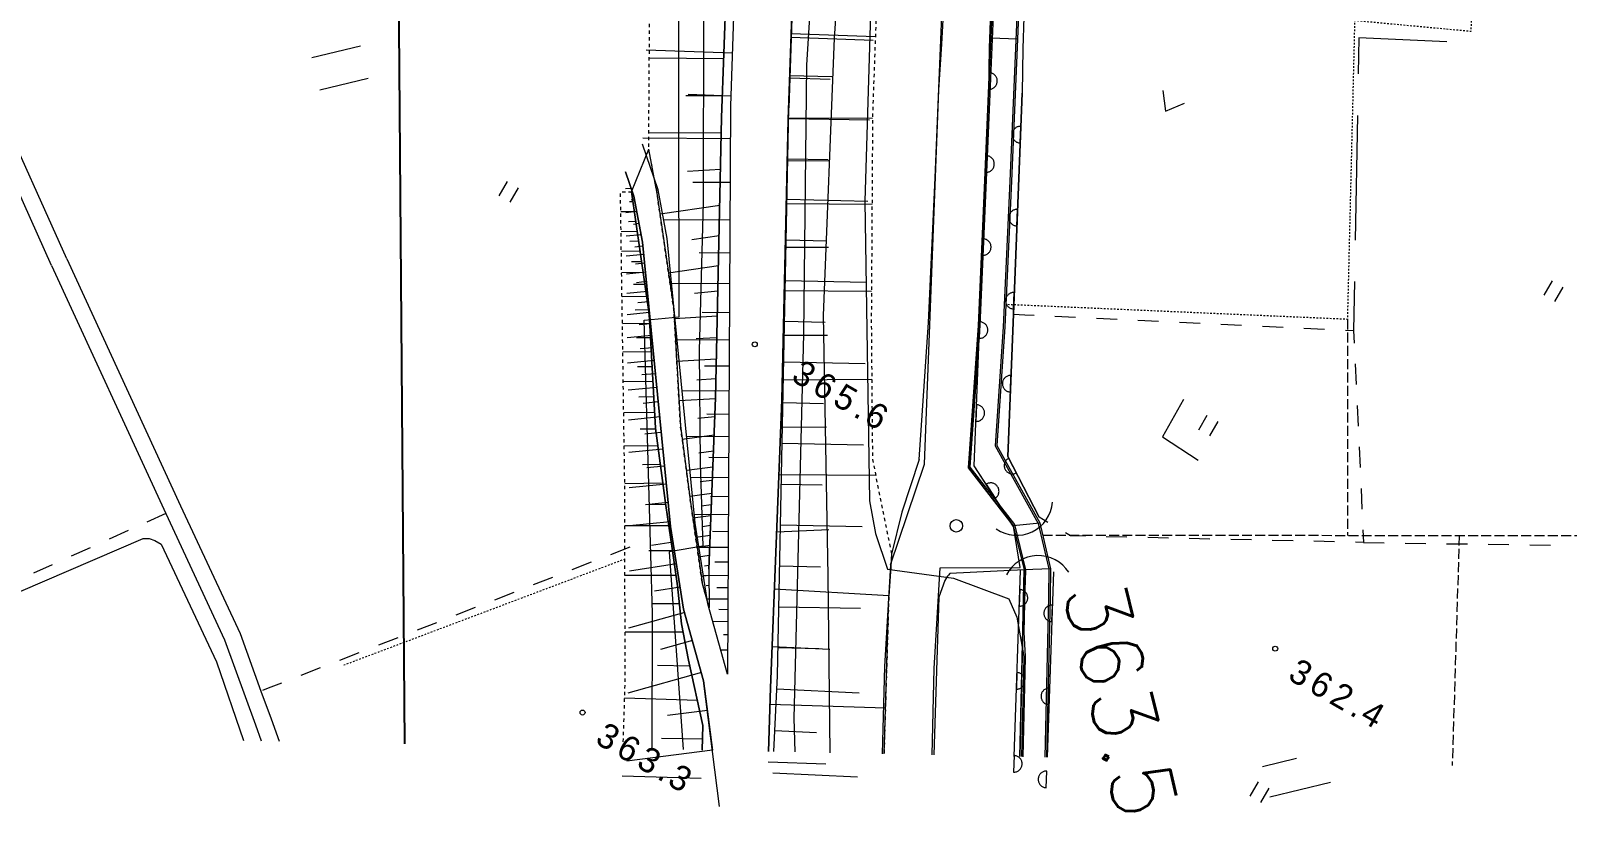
# Model space of a CAD drawing. Header units: millimetres. Extents: x -256476 to 341554, y -216330 to 457415.
# Drawn here: x -204858 to -112403, y -45357 to 1616 of the extents above; entities that cross this region are included whole.
import ezdxf

# ---------------------------------------------------------------- set-up
doc = ezdxf.new("R2010")
doc.units = ezdxf.units.MM
doc.header["$LTSCALE"] = 400
for name, pattern in [('561019', [1, 0.5, -0.5]), ('56301', [0.5, 0.25, -0.25]), ('56302', [2, 1.5, -0.5])]:
    doc.linetypes.add(name, pattern=pattern)
doc.layers.get('Defpoints').update_dxf_attribs({"color": 153})
doc.layers.add('D-BGD', color=7, linetype='Continuous', lineweight=13)
doc.layers.add('●予備設計_LP横断', color=7, linetype='Continuous', lineweight=13)
doc.styles.add('BIGFONT', font='txt', dxfattribs={"height": 0.2, "bigfont": 'BIGFONT'})
doc.styles.add('Style-WORKING', font='WORKING.shx')
doc.linetypes.add('56111', pattern='A,1.25,[30,dgnlstyle-dm500.shx,S=0.004,R=0,X=0,Y=0],1.25', length=2.5)

# ---------------------------------------------------------------- blocks, each defined once
blk = doc.blocks.new('M6311')
at = {"layer": '●予備設計_LP横断', "linetype": 'Continuous', "lineweight": 9}
for p, q in [((-0.75, -1), (-0.75, 0)), ((0, -1), (0, 0))]:
    blk.add_line(p, q, dxfattribs=at)
blk = doc.blocks.new('M7312')
at = {"layer": '●予備設計_LP横断', "linetype": 'Continuous', "lineweight": 20}
blk.add_circle((0, -0.001), 0.15, dxfattribs=at)
blk = doc.blocks.new('M6313')
at = {"layer": '●予備設計_LP横断', "linetype": 'Continuous', "lineweight": 9, "flags": 128}
blk.add_lwpolyline([(-0.75, 0), (0, -1), (0.75, 0)], dxfattribs=at)

msp = doc.modelspace()

# ---------------------------------------------------------------- linework, layer by layer
at = {"layer": 'D-BGD', "linetype": 'Continuous'}
for p, q in [((-146979.6, 3715.7), (-147085.7, 1173.3)), ((-159103.2, 1221.7), (-154172, 1051.6)), ((-159100.3, 1453.7), (-154035.6, 1268.5)), ((-145487.9, 1101.5), (-147085.7, 1173.3)), ((-187933.8, -1.3), (-185019.4, 706.5)), ((-162639.4, 267), (-167821.1, 442.6)), ((-163157.7, -73.2), (-167637.6, -44.8)), ((-187461.7, -1945.1), (-184547.3, -1237.3)), ((-159191.4, -1083.4), (-156655.9, -1137.7)), ((-159191.3, -1219.1), (-156745.5, -1298.5)), ((-163237.9, -2311.7), (-165441.6, -2297.9)), ((-162726.6, -2312.8), (-165297.6, -2230.5)), ((-159282.5, -3620.6), (-154205, -3652.6)), ((-159265.7, -3656.2), (-154392.6, -3746.8)), ((-125033.2, -3484.1, 363264), (-125164.3, -10982.1, 363302)), ((-163305.1, -4550.7), (-167666, -4523.1)), ((-168703.9, -8088.2), (-167672.2, -5512.8)), ((-162755.5, -4891.4), (-168030.6, -4858.1)), ((-167219.4, -7873.5), (-167672.2, -5512.8)), ((-159340.7, -6200), (-156780.6, -6216.1)), ((-159309.2, -6099.6), (-156874.4, -6138)), ((-163353.3, -6730.6), (-165341.4, -6854.1)), ((-168721.8, -7886.5), (-169067.9, -7906.7)), ((-162769.6, -7524.6), (-165022.1, -7510.2)), ((-168617.7, -8682), (-168823.7, -8685)), ((-168527.5, -8551.8), (-168731, -8584.8)), ((-163401.4, -8910.5), (-166993, -9432.3)), ((-159397.5, -8779.4), (-154237.5, -8811.9)), ((-159356.3, -8529.3), (-154479.5, -8633.5)), ((-168531.5, -9275.8), (-169355.6, -9287.9)), ((-168394.1, -9262.9), (-169048, -9336.9)), ((-168445.3, -9869.5), (-168896.1, -9876.2)), ((-168257, -9987.6), (-168592.1, -10048.8)), ((-162784.1, -9777), (-166774.2, -9755.7)), ((-168359.1, -10463.3), (-169338.1, -10477.7)), ((-168122.3, -10676.3), (-169031.7, -10753.4)), ((-168272.8, -11057.1), (-168801.1, -11064.8)), ((-163441.5, -10724.7), (-165088.6, -10964)), ((-159408.4, -10967.7), (-156961.3, -11024.8)), ((-168186.6, -11650.9), (-169320.7, -11667.5)), ((-167966.6, -11850.1), (-169021.2, -11959.1)), ((-168027.3, -11353.8), (-168518.6, -11405.9)), ((-162796.6, -11765.3), (-164637.2, -11756.9)), ((-159455.2, -11400), (-156854.6, -11416.4)), ((-168001.4, -12926.7), (-169301.9, -12945.8)), ((-167867.6, -12922), (-169002.8, -13030.8)), ((-168094, -12288.8), (-168702.6, -12297.7)), ((-167920.8, -12372.4), (-168461.7, -12430.6)), ((-163481.5, -12538.9), (-166478.4, -12974.2)), ((-167895.8, -13653.4), (-168593.5, -13663.7)), ((-167810.7, -13485.3), (-168401.3, -13549.5)), ((-162805, -13606), (-166294.1, -13595.8)), ((-159456.8, -13419.8), (-154566.4, -13520.3)), ((-125207.9, -13482, 363315), (-125259.3, -16432.9, 363330)), ((-167790.3, -14380.2), (-169280.6, -14402)), ((-167751.5, -14084.5), (-168985.9, -14205.4)), ((-167693.5, -14706.1), (-168337.4, -14762.8)), ((-163515, -14052.6), (-164909.5, -14198.3)), ((-159512.9, -14020.6), (-154270.5, -14053.6)), ((-167623.2, -15346.3), (-168970.6, -15483)), ((-167672.9, -15188.8), (-168486.1, -15203.3)), ((-163548.4, -15566.4), (-166129.5, -15713.7)), ((-162808.2, -15357.3), (-164465.3, -15350.6)), ((-143236.4, -15571.4, 363530), (-141986.9, -15631, 363516)), ((-140738.7, -15691, 363502), (-139490.6, -15751, 363488)), ((-167616.7, -16003.5), (-169256.8, -16027.6)), ((-167559.2, -16017.5), (-168257.7, -16088.9)), ((-159500.2, -15863.1), (-157061.8, -15915.2)), ((-138242, -15810.1, 363474), (-136993, -15870.6, 363460)), ((-135744.8, -15930.6, 363447), (-134496.7, -15990.6, 363433)), ((-133248.1, -16049.7, 363419), (-131999.9, -16109.7, 363405)), ((-130750.9, -16170.2, 363391), (-129502.3, -16229.3, 363377)), ((-128254.1, -16289.3, 363363), (-127006, -16349.3, 363349)), ((-167492.8, -16724.7), (-168961.7, -16872.2)), ((-167567.9, -16857.1), (-168406.1, -16869.4)), ((-167419, -17459.1), (-168189.4, -17535.3)), ((-162823.6, -17009.4), (-165962.9, -16992.8)), ((-163576.9, -16858.8), (-164816.5, -16929.5)), ((-159572.1, -16709.8), (-156916.6, -16706.8)), ((-167519, -17710.7), (-169231.7, -17735.8)), ((-167337.8, -18220.9), (-168942, -18383)), ((-163605.5, -18151.1), (-165982.7, -18286.8)), ((-159548.7, -18315.2), (-154653.2, -18407)), ((-125165.4, -18432.7, 363308), (-125106.7, -19681, 363294)), ((-167468, -18602.1), (-168343.3, -18614.9)), ((-167267.9, -19022.4), (-168096.7, -19099.6)), ((-163631.7, -19341.4), (-164773.6, -19406.5)), ((-162825.1, -18577.2), (-164320.9, -18570.9)), ((-159631.3, -19399.1), (-154251.8, -19353.9)), ((-167417, -19493.4), (-169205.6, -19519.6)), ((-167182, -19856.1), (-168916.4, -20024.1)), ((-162840.1, -20068.1), (-165656.9, -20052.2)), ((-167363.8, -20424.3), (-168277.9, -20437.7)), ((-167102.3, -20720.8), (-168008, -20811.5)), ((-163658.9, -20531.6), (-165847.5, -20656.5)), ((-159605.7, -20762.3), (-157153.7, -20810.7)), ((-125048, -20929.3, 363281), (-124989.3, -22177.6, 363267)), ((-167310.5, -21355.1), (-169178.3, -21382.5)), ((-167011.6, -21626.5), (-168894.9, -21812.7)), ((-163701.7, -21626.9), (-164726.2, -21721.5)), ((-162841.2, -21474.7), (-164175.8, -21468.8)), ((-167249, -22360.9), (-168188.5, -22371.8)), ((-166918.5, -22568.2), (-167901.1, -22672.3)), ((-163744.5, -22722.1), (-165653.8, -22975.8)), ((-162852, -22817.9), (-165391, -22800.3)), ((-159722.1, -22244.8), (-156979.6, -22224.1)), ((-167116.3, -23359.9), (-169148.9, -23389.7)), ((-166819.3, -23559.5), (-168873.9, -23762.6)), ((-163782.1, -23684.4), (-164655.4, -23800.5)), ((-159654.2, -23214.3), (-154750.1, -23311.1)), ((-124930.6, -23425.9, 363253), (-124872.4, -24675.1, 363239)), ((-166966.7, -24485.5), (-168049.5, -24501.3)), ((-166717.7, -24586.7), (-167794.6, -24694.4)), ((-163819.7, -24646.7), (-165403.8, -24857.2)), ((-162854, -24085.6), (-164058.4, -24073.8)), ((-153131.2, -30527.9, 363500), (-151085.3, -24460.4, 363560)), ((-145740.6, -28153.1), (-148431, -24682.7)), ((-166817.2, -25611.1), (-169115.8, -25644.8)), ((-166610.1, -25663.6), (-168849.5, -25887.4)), ((-162860.8, -25281.2), (-165140.5, -25274.2)), ((-163850.9, -25445.1), (-164575.5, -25541.4)), ((-159833.3, -25090), (-154019.4, -25139.9)), ((-159693.9, -25671.3), (-157241.9, -25719.8)), ((-166505, -26785.2), (-167667.6, -26901.3)), ((-163882.1, -26243.5), (-165196.4, -26418.2)), ((-162873.6, -26427.3), (-163952.7, -26418.3)), ((-124813.6, -25923.4, 363226), (-124754.9, -27171.8, 363212)), ((-196722.9, -27443.7, 363910), (-197861.9, -27956.3, 363939)), ((-166646, -26899.4), (-167874.7, -26907.5)), ((-163933.8, -27568.4), (-165012.6, -27723.2)), ((-162873.9, -27511.4), (-164929.1, -27495)), ((-163908, -26906), (-164506.2, -26988.3)), ((-143658.9, -27969, 363441), (-144171, -27662, 363520)), ((-199002.2, -28469.3, 363968), (-200141.2, -28981.8, 363997)), ((-166462, -28186), (-169103.8, -28188.2)), ((-166388.9, -27947.7), (-168821.9, -28187.1)), ((-163957.3, -28167.9), (-164443, -28237.6)), ((-162883.9, -28532.1), (-163837.8, -28526)), ((-159968, -28533.3), (-156842.4, -28406.7)), ((-159742.3, -28123.4), (-154829.6, -28225.2)), ((-145740.6, -28153.1), (-144148.1, -27999.3)), ((-145740.6, -28153.1), (-145090.5, -30834.8)), ((-201281.5, -29494.8, 364026), (-202420.4, -30007.4, 364055)), ((-168806.5, -29464.7, 363820), (-169970.8, -29918.9, 363847)), ((-166208.4, -29158.7), (-167515.1, -29365)), ((-163980.7, -28767.5), (-164845, -28891.5)), ((-162881.4, -29490.9), (-164641.5, -29482.7)), ((-164004.1, -29367), (-164382.7, -29421.3)), ((-138900.1, -28862.4, 363222), (-140149.7, -28835, 363225)), ((-136400.1, -28917.7, 363217), (-137650.5, -28889.8, 363219)), ((-133901.4, -28973.3, 363211), (-135151, -28945.9, 363214)), ((-131402.2, -29028, 363205), (-132651.8, -29000.6, 363208)), ((-128902.2, -29083.2, 363200), (-130152.7, -29055.4, 363202)), ((-126403, -29138, 363194), (-127652.6, -29110.6, 363197)), ((-124660.4, -29176.5, 363190), (-123410.8, -29195.8, 363187)), ((-122160.7, -29214.3, 363185), (-120911.1, -29233.6, 363182)), ((-119661.5, -29252.9, 363179), (-118410.6, -29271.8, 363177)), ((-117161, -29291.2, 363174), (-115911.3, -29310.5, 363171)), ((-114661.2, -29328.9, 363169), (-113411.6, -29348.2, 363166)), ((-171135, -30373.1, 363875), (-172299.2, -30827.4, 363902)), ((-166010.8, -30460.4), (-168827.6, -30905.9)), ((-166248, -29678), (-167675.3, -29679.3)), ((-164027.5, -29966.6), (-164677.6, -30059.6)), ((-162887.4, -30364.1), (-163693.6, -30362.1)), ((-203560.8, -30520.3, 364084), (-204699.7, -31032.9, 364113)), ((-173463.5, -31281.6, 363929), (-174627.7, -31735.8, 363956)), ((-166034.2, -31170.1), (-169101.3, -31172.7)), ((-164055.7, -31165.9), (-164509.9, -31230.9)), ((-162894.4, -31179), (-164376.6, -31169)), ((-164051, -30566.1), (-164317.7, -30605.8)), ((-159795.7, -30584.1), (-157335, -30637.5)), ((-143492.5, -30763.7), (-145090.5, -30834.8)), ((-175791.9, -32190, 363984), (-176956.2, -32644.3, 364011)), ((-165783.7, -31871.2), (-167321.1, -32117.9)), ((-164049.8, -31765.9), (-164208.8, -31794.9)), ((-162892.6, -31918.3), (-163582.2, -31914)), ((-160102.7, -31976.6), (-153222.5, -32376.3)), ((-178120.4, -33098.5, 364038), (-179284.6, -33552.7, 364065)), ((-165828.4, -32871), (-167459.4, -32870.7)), ((-162900.5, -32594.3), (-164154.5, -32588.6)), ((-162905.8, -33225.6), (-163456.5, -33220.5)), ((-159849.1, -33044.8), (-154922.7, -33143)), ((-180448.9, -34006.9, 364093), (-181613.1, -34461.2, 364120)), ((-165509.8, -33401.3), (-168879.7, -34347.8)), ((-163810.6, -33916.6), (-162902.7, -33942.5)), ((-182777.3, -34915.4, 364147), (-183941.6, -35369.6, 364175)), ((-165603.8, -34568.6), (-169098.5, -34571.5)), ((-165047.7, -35085.6), (-166974.1, -35627.7)), ((-162908.4, -34735.1), (-163164, -34738.1)), ((-185105.8, -35823.9, 364202), (-186270, -36278.1, 364229)), ((-162913.3, -35666.6), (-163325.1, -35660.6)), ((-160238.4, -35444.7), (-156780.8, -35598.1)), ((-159888.9, -35501.9), (-157428.2, -35555.3)), ((-187434.3, -36732.3, 364256), (-188598.5, -37186.5, 364284)), ((-165197.6, -36630.9), (-167142.3, -36593.8)), ((-164505.6, -37012), (-168931.9, -38251)), ((-163406.1, -45072.1, 366390), (-164372.9, -37503.5, 366390)), ((-164745.6, -38683.8), (-169121.3, -38551.1)), ((-159965.9, -37983.6), (-155016.3, -38222)), ((-164140.5, -39286.5), (-166550.1, -39585.5)), ((-160368.2, -38913.1), (-153429.9, -39126.3)), ((-160085.2, -40498.7), (-157570.1, -40618)), ((-164439.9, -41021.3), (-166912.4, -40969.8)), ((-163836.6, -41687.4), (-168990.7, -42346.5)), ((-160483.8, -42390.6), (-157010.3, -42497.4)), ((-130740.5, -42663.6), (-128700.4, -42168.5)), ((-164518.9, -43394.1), (-169263.8, -43250.1)), ((-160210.8, -43044.9), (-155104.9, -43292.3)), ((-130298.5, -44485.2), (-126654.3, -43599.5))]:
    msp.add_line(p, q, dxfattribs=at)
at = {"layer": 'D-BGD', "linetype": '56302'}
for p, q in [((-125635.1, -15754.3), (-125620.9, -28752.5)), ((-118902.7, -28759.4), (-119327.3, -42610.4))]:
    msp.add_line(p, q, dxfattribs=at)
at = {"layer": 'D-BGD', "linetype": '56111'}
for p, q in [((-146734.7, -23337), (-144148.1, -27999.3)), ((-143492.5, -30763.7), (-143526.5, -32474.3))]:
    msp.add_line(p, q, dxfattribs=at)
at = {"layer": 'D-BGD', "linetype": '56301'}
msp.add_line((-169101.8, -30183.1), (-186025.1, -36572.3), dxfattribs=at)
at = {"layer": 'D-BGD', "linetype": '561019', "flags": 128}
for points in [[(-137021.9, 205327.4), (-137242.7, 204309), (-137721.4, 202107.7), (-139596.4, 192043.3), (-142828.7, 180023.1), (-144571.9, 172943.1), (-146612.6, 159279.5), (-148078.5, 141091.6), (-148702.8, 132476.7), (-149289.5, 116645.1), (-150036.7, 100241.4), (-150201.1, 76245.2), (-150203.9, 53077.8), (-151423.1, 37315.7), (-152099.3, 28578.4), (-153649.7, 11820.9), (-154202.8, -3302.2), (-154281.6, -15804), (-154211.2, -24183.7), (-153320, -28627), (-153067.2, -29888.8), (-153114.4, -30647.2), (-153222.5, -32376.3), (-153515.1, -41898.5)], [(-164036.7, -33090), (-164459.4, -31584), (-164762.7, -29464.9), (-165152.4, -26749.6), (-165761.3, -22166.4), (-166136.4, -15593.1), (-166162.2, -15150.3), (-167219.4, -7873.5), (-167672.2, -5512.8), (-167473.9, 25812.4), (-167662.1, 42693.8), (-167436.4, 47410.8), (-166556.9, 65744.3), (-165937.8, 89518.3), (-164780.5, 111646), (-164407.1, 127028.2), (-164365.5, 136694.2), (-164569.4, 140631.6), (-164921.7, 143520.4), (-165336.6, 145236.5), (-165920.8, 146507.8), (-167260, 149048.1), (-166946.2, 149399.4), (-166597.9, 149788.6)], [(-169212.9, -41571.6), (-169095.8, -37711.5), (-169105.3, -26358.6), (-169373.4, -8069), (-169261.2, -8072.4), (-168703.9, -8088.2)]]:
    msp.add_lwpolyline(points, dxfattribs=at)
at = {"layer": 'D-BGD', "linetype": 'Continuous', "flags": 128}
for points, elevation in [([(-142341.1, 202597), (-143248.5, 197181.9), (-141542.5, 196606.1), (-143433, 183590.9), (-146296.9, 168451.2), (-147357.4, 163136.7), (-147928.8, 159309.4), (-148313, 150779.1), (-149072.7, 136271.9), (-150016.1, 124146), (-150320.6, 113310.3), (-150496.2, 105486), (-150920.8, 86121.7), (-151329.1, 69197.9), (-151529.1, 51934.1), (-152566.5, 32286.5), (-154116.2, 9951.7), (-154666.6, -8645.9), (-154392.1, -26679.6), (-154030, -28642.1), (-153308.2, -30783.7), (-149337.6, -31326.7), (-146010.5, -32573.7)], 363000), ([(-158868.8, -41787), (-158931.3, -39759.5), (-158344.6, -16635.8), (-158164, -447.4), (-157035.9, 17648.6), (-156501.7, 34171.3), (-155721.4, 50813.2), (-155606.1, 70428)], 365000), ([(-167462.6, -41608), (-167454.1, -33464.8), (-167949.2, -15807.1), (-165832.9, -15596.8), (-165887.4, 8225.3), (-165524.7, 23101.4), (-165221, 42873.1), (-164345.3, 60526)], 364000), ([(-162653.2, 57706.7), (-163132.9, 45466.5), (-163673.1, 29964.6), (-164146.1, 17138.1), (-164374.6, 2668.1), (-164390, -8712.1), (-164631.6, -17626.5), (-164581, -24403.2), (-164420, -29402.4), (-166439.4, -29741.1), (-165593.6, -41646.9)], 365000), ([(-145005.1, -31514.9), (-144990, -30824.5), (-145648.4, -28109.2), (-148328.8, -24651.5), (-147738.6, -16121.9), (-147343.8, -7376.4), (-146830.3, 4890.5), (-146240.4, 25702), (-145998.5, 28392.3), (-143661.3, 38586.6), (-142623.2, 44632.6), (-142333.2, 48419.9), (-141975.1, 53479.4)], 362000), ([(-140579.1, 53381.7), (-140936.6, 48317.2), (-141232.4, 44459.5), (-142186.8, 38906.4), (-143101, 34767.4), (-144613.2, 28171.6), (-144844, 25619), (-145431, 4840.6), (-145945.2, -7437.5), (-146340.7, -16202.3), (-146836.4, -23359.3), (-144242.1, -28036.4), (-143593, -30774), (-143626.7, -32472.1), (-143836.5, -42100)], 362000), ([(-154304.6, 51219.2), (-154287.9, 36475.6), (-155322.9, 18503.7), (-156508.9, 1169.9), (-157169.1, -15526), (-156887.5, -31185.4), (-156784.9, -41830.4)], 364000), ([(-145136.5, -42072.9), (-145025.2, -37025.9), (-145004.2, -36048.3), (-145072.8, -34576.4), (-145015.1, -31965.8), (-145005.1, -31514.9)], 362000), ([(-146010.5, -32573.7), (-145527.2, -33685.4), (-145104.4, -36046.1), (-145125.4, -37023.7), (-145236.4, -42070.9)], 363000)]:
    msp.add_lwpolyline(points, dxfattribs=dict(at, elevation=elevation))
for points in [[(-151404, -24186.1), (-150833.7, -15946.1), (-150441.2, -7240.7), (-149927.5, 4998.4), (-149336.5, 25884.1), (-149067.9, 28879.8), (-146702, 39196.1), (-145702.7, 45014), (-145424.8, 48647.9), (-145067.5, 53694.1), (-144609.5, 60434.5), (-144438.9, 64156.6), (-144791.9, 69313.5), (-146034.4, 78714.2), (-146662.4, 84735.1), (-146732.5, 92170.1), (-146563.2, 111479.3), (-146883.9, 125056.1), (-146892.7, 130755.7), (-145990.9, 143206.5), (-144613.1, 158644.5), (-143079.6, 170855.7), (-140266.8, 188447), (-137721.4, 202107.7)], [(-166597.9, 149788.6), (-165456.7, 148459), (-164219.6, 146752.5), (-163344.3, 144585), (-162416.8, 140981.4), (-162080.4, 138289.7), (-161694.8, 135198.3), (-160622.9, 126562.3), (-159932.8, 123775.7), (-159213.6, 120425.7), (-158784.9, 117928.9), (-158661.2, 116133.4), (-158646, 114050.8), (-159581.5, 101089.9), (-160164.3, 88849), (-160710.2, 76325.1), (-161149.3, 62795.1), (-161762.5, 44712.2), (-162304.7, 28520.6), (-162731.2, 11829.9), (-163284.3, -3608.1), (-163656.9, -20479.8), (-164059.5, -30783.9), (-164036.7, -33090)], [(-164059.5, -30783.9), (-163656.9, -20479.8), (-163284.3, -3608.1), (-162731.2, 11829.9), (-162304.7, 28520.6), (-161762.5, 44712.2), (-161149.3, 62795.1), (-160710.2, 76325.1), (-160164.3, 88849), (-159581.5, 101089.9), (-158646, 114050.8)], [(-154657, 113762.6), (-155588.3, 100851.2), (-156168.2, 88667.4), (-156713.3, 76173), (-157151.2, 62663.1), (-157765, 44577.1), (-158305.9, 28402), (-158732.2, 11707.7), (-159286.2, -3724), (-159657.8, -20602), (-160335.7, -37932.6), (-160462.6, -41753.8)], [(-160462.6, -41753.8), (-160335.7, -37932.6), (-159657.8, -20602), (-159286.2, -3724), (-158732.2, 11707.7), (-158305.9, 28402), (-157765, 44577.1), (-157151.2, 62663.1)], [(-146979.6, 3715.7), (-147085.7, 1173.3)], [(-145382, 3617.4), (-145487.9, 1101.5)], [(-147085.7, 1173.3), (-147443.8, -7371.9), (-147838.2, -16116.6), (-148431, -24682.7)], [(-147085.8, 1173.3), (-147443.8, -7371.9), (-147838.2, -16116.6), (-148431, -24682.7), (-145740.6, -28153.1)], [(-145487.6, 1101.5), (-145845.1, -7442), (-146241.1, -16207.6), (-146734.7, -23337), (-144148.1, -27999.3)], [(-165944.3, -31797.4), (-166248.3, -29675.6), (-166638.6, -26955.3), (-167256, -22308.5), (-167631.6, -15744.1), (-167656.5, -15301.8), (-168703.9, -8088.2)], [(-168703.9, -8088.2), (-167656.5, -15301.8), (-167631.6, -15744.1), (-167256, -22308.5), (-166638.6, -26955.3), (-166248.3, -29675.6), (-165944.3, -31797.4), (-165698.5, -34074.8), (-165279.4, -36259.3), (-164412.5, -40197.1), (-164461.5, -41670.5)], [(-167219.4, -7873.5), (-166162.2, -15150.3), (-166136.4, -15593.1), (-165761.3, -22166.4), (-165152.4, -26749.6), (-164762.7, -29464.9), (-164459.4, -31584)], [(-151404, -24186.1), (-152449.1, -27362.8), (-153067.2, -29888.8), (-153114.4, -30647.2), (-153222.5, -32376.3)], [(-145740.6, -28153.1), (-145090.5, -30834.8)], [(-144148.1, -27999.3), (-143492.5, -30763.7)], [(-164059.5, -30783.9), (-164036.7, -33090), (-164459.4, -31584)], [(-145090.5, -30834.8), (-149547.5, -31053.8), (-149642.9, -31153.5), (-149695.4, -31208.7), (-149853.4, -31475.5), (-150224.7, -32468.5)], [(-145090.5, -30834.8), (-145336.3, -42068.8)], [(-143492.5, -30763.7), (-143526.5, -32474.3), (-143736.7, -42102.1)], [(-164412.5, -40197.1), (-165279.4, -36259.3), (-165698.5, -34074.8), (-165944.3, -31797.4)], [(-153515.1, -41898.5), (-153222.5, -32376.3)], [(-150224.7, -32468.5), (-150516.3, -41960.9)], [(-164461.5, -41670.5), (-164412.5, -40197.1)]]:
    msp.add_lwpolyline(points, dxfattribs=at)
at = {"layer": 'D-BGD', "linetype": 'Continuous', "elevation": 364000}
msp.add_lwpolyline([(-240265.3, 64138.2), (-248639.4, 46921.1), (-248684.8, 46601.2), (-248652.7, 46536.6), (-248477.2, 46320.4), (-245728, 45063.1), (-245345.3, 44866.1), (-245016.2, 44515.5), (-244795.1, 44157.7), (-233672.2, 14245.6), (-223548.9, -12208.3), (-214223.4, -34893.3), (-213815.9, -35127.5), (-213450.5, -35314.5), (-212976.7, -35333.1), (-198091.1, -28941.1), (-197724, -28944.5), (-197399.3, -29061.9), (-197017.8, -29281.2), (-193679.5, -36356), (-192058.3, -41095.8)], dxfattribs=at)
at = {"layer": 'D-BGD', "linetype": '56301', "flags": 128}
msp.add_lwpolyline([(-74447.6, 11287.6), (-117566.1, 16379), (-118207.7, 1569.7), (-125198.5, 2220.1), (-125635.1, -15754.3), (-146179.9, -14861)], dxfattribs=at)
at = {"layer": 'D-BGD', "linetype": '56111'}
for points in [[(-145740.6, -28153.1), (-148431, -24682.7), (-147838.2, -16116.6), (-147443.8, -7371.9), (-147085.8, 1173.3)], [(-145487.9, 1101.5), (-145845.1, -7442), (-146241.1, -16207.6), (-146734.7, -23337)], [(-145336.2, -42068.8), (-145225.6, -37021.4), (-145090.5, -30834.8)], [(-143526.5, -32474.3), (-143736.7, -42102.1)]]:
    msp.add_lwpolyline(points, dxfattribs=at)
at = {"layer": 'D-BGD', "linetype": 'Continuous', "extrusion": (0.040881, 0.004319, 0.999155), "elevation": 357829.9}
msp.add_lwpolyline([(13510.7, 133707.1), (14319.5, 138961.4), (12152.2, 139229)], dxfattribs=at)
at = {"layer": 'D-BGD', "linetype": 'Continuous'}
for points, elevation in [([(-147192, -909.8), (-147206.2, -1909.7), (-147161.8, -1908.7), (-147118.5, -1903.6), (-147076.3, -1894.4), (-147034.3, -1881.7), (-146994, -1865.6), (-146955.2, -1846.4), (-146918.1, -1823.9), (-146883.4, -1797.7), (-146849.5, -1768.8), (-146820.2, -1736), (-146792.7, -1702.2), (-146769.6, -1665.9), (-146748.5, -1627.2), (-146731.4, -1587.5), (-146717.8, -1545.7), (-146707.8, -1504.2), (-146701.2, -1460.7), (-146699.1, -1416.9), (-146700.1, -1372.5), (-146705.7, -1330), (-146713.5, -1287.5), (-146726.3, -1245.5), (-146742.3, -1205.2), (-146762.5, -1165.9), (-146784.9, -1128.8), (-146811.1, -1094.1), (-146839.2, -1060.7), (-146872, -1031.4), (-146905.8, -1003.9), (-146943, -980.3), (-146980.7, -959.7), (-147021.4, -942.1), (-147063.1, -928.5), (-147105.2, -919.3), (-147147.3, -912.4), (-147192, -909.8)], 363490), ([(-145327.7, -5137.2), (-145288.4, -4137.8), (-145332.3, -4138), (-145375.1, -4142.2), (-145417.7, -4150), (-145460.9, -4161), (-145500.8, -4176.1), (-145540.4, -4194.9), (-145579.2, -4216.4), (-145613.4, -4241.7), (-145647.7, -4269.3), (-145677.8, -4301.6), (-145706.2, -4334.9), (-145731.1, -4370.1), (-145752.1, -4408.8), (-145771, -4447.6), (-145785.5, -4488.8), (-145796, -4531.2), (-145804.3, -4573.7), (-145807.8, -4617.9), (-145807.6, -4661.8), (-145803.4, -4704.6), (-145795.6, -4747.2), (-145784.1, -4789.5), (-145769.5, -4830.2), (-145750.7, -4869.8), (-145728.7, -4907.8), (-145703, -4943.4), (-145675, -4976.8), (-145644, -5007.3), (-145610.7, -5035.7), (-145574.9, -5059.7), (-145536.8, -5081.6), (-145497.5, -5099.6), (-145455.4, -5114.6), (-145414.4, -5125.5), (-145371.3, -5132.9), (-145327.7, -5137.2)], 363489), ([(-147358.2, -5906.6), (-147397.5, -6906), (-147353.6, -6905.9), (-147310.8, -6901.6), (-147268.2, -6893.8), (-147225.9, -6882.4), (-147185.2, -6867.7), (-147145.6, -6849), (-147107.6, -6827), (-147072, -6801.3), (-147037.7, -6773.7), (-147008.1, -6742.3), (-146979.8, -6709), (-146955.7, -6673.2), (-146933.8, -6635.1), (-146915.8, -6595.8), (-146900.8, -6553.7), (-146889.9, -6512.6), (-146882.5, -6469.6), (-146878.2, -6426), (-146879.2, -6381.6), (-146883.4, -6338.7), (-146890.4, -6296.7), (-146901.8, -6254.4), (-146917.3, -6213.1), (-146936.1, -6173.5), (-146957.2, -6136), (-146982.9, -6100.5), (-147010.5, -6066.2), (-147042.8, -6036.1), (-147075.2, -6008.2), (-147111.9, -5983.7), (-147150, -5961.7), (-147188.8, -5942.9), (-147230.1, -5928.4), (-147271.6, -5918.4), (-147314.6, -5911), (-147358.2, -5906.6)], 363495), ([(-145523.5, -10133.2), (-145484.2, -9133.8), (-145528.1, -9134), (-145571.8, -9137.7), (-145614.4, -9145.5), (-145656.7, -9157), (-145697.1, -9173), (-145737, -9190.4), (-145775.1, -9212.4), (-145809.7, -9238.6), (-145844, -9266.1), (-145874.5, -9297.1), (-145902.9, -9330.4), (-145926.9, -9366.2), (-145948.8, -9404.3), (-145966.8, -9443.6), (-145981.8, -9485.7), (-145992.7, -9526.7), (-146000.1, -9569.8), (-146003.6, -9613.9), (-146003.4, -9657.8), (-145999.2, -9700.6), (-145991.4, -9743.2), (-145979.9, -9785.5), (-145965.3, -9826.2), (-145946.5, -9865.8), (-145924.5, -9903.9), (-145899.7, -9938.9), (-145872.1, -9973.2), (-145839.8, -10003.3), (-145806.5, -10031.7), (-145770.8, -10055.7), (-145732.6, -10077.6), (-145693.8, -10096.4), (-145652.6, -10110.9), (-145610.2, -10121.5), (-145567.1, -10128.9), (-145523.5, -10133.2)], 363508), ([(-147554.1, -10902.6), (-147593.3, -11902), (-147549.4, -11901.9), (-147506.6, -11897.7), (-147464, -11889.8), (-147421.7, -11878.4), (-147381, -11863.7), (-147341.4, -11845), (-147303.4, -11823), (-147268.3, -11798.2), (-147234, -11770.6), (-147203.9, -11738.3), (-147175.6, -11705), (-147151.5, -11669.2), (-147129.6, -11631.1), (-147111.6, -11591.8), (-147096.6, -11549.7), (-147085.8, -11508.6), (-147078.3, -11465.6), (-147074, -11422), (-147075, -11377.6), (-147079.2, -11334.8), (-147086.2, -11292.7), (-147097.6, -11250.4), (-147113.1, -11209.1), (-147131.9, -11169.5), (-147153, -11132), (-147178.7, -11096.5), (-147206.3, -11062.2), (-147238.6, -11032.1), (-147271, -11004.2), (-147307.7, -10979.7), (-147345.8, -10957.8), (-147385.1, -10939.8), (-147426.4, -10925.3), (-147467.4, -10914.4), (-147510.4, -10907), (-147554.1, -10902.6)], 363513), ([(-145720.2, -15128.7), (-145680.9, -14129.4), (-145724.8, -14129.5), (-145768.1, -14134.6), (-145810.2, -14141.6), (-145852.5, -14153), (-145893.7, -14168.5), (-145933.3, -14187.3), (-145970.9, -14208.4), (-146006.4, -14234.1), (-146039.8, -14262.2), (-146070.8, -14294), (-146098.7, -14326.4), (-146123.2, -14363), (-146144.6, -14400.3), (-146163.1, -14440.4), (-146177.6, -14481.7), (-146188.5, -14522.7), (-146195.9, -14565.8), (-146200.2, -14609.4), (-146199.2, -14653.8), (-146195.5, -14697.5), (-146188.5, -14739.6), (-146177.1, -14781.9), (-146161.1, -14822.2), (-146142.8, -14862.7), (-146121.7, -14900.2), (-146095.5, -14934.9), (-146067.9, -14969.2), (-146035.6, -14999.3), (-146003.7, -15028), (-145967.1, -15052.6), (-145928.4, -15073.6), (-145889.6, -15092.5), (-145848.4, -15106.9), (-145806, -15117.5), (-145764.3, -15125.3), (-145720.2, -15128.7)], 363527), ([(-147749.9, -15898.7), (-147789.1, -16898), (-147745.2, -16897.9), (-147702.4, -16893.7), (-147659.8, -16885.8), (-147617.5, -16874.4), (-147576.8, -16859.7), (-147537.2, -16841), (-147499.2, -16819), (-147464.1, -16794.2), (-147429.8, -16766.6), (-147399.7, -16734.3), (-147371.4, -16701), (-147347.3, -16665.2), (-147325.4, -16627.1), (-147307.4, -16587.8), (-147293, -16546.5), (-147281.6, -16504.6), (-147274.1, -16461.6), (-147269.8, -16418), (-147269.9, -16374.1), (-147275, -16330.8), (-147282, -16288.7), (-147293.4, -16246.4), (-147309, -16205.2), (-147327.7, -16165.5), (-147348.8, -16128), (-147374.5, -16092.5), (-147402.6, -16059.1), (-147434.4, -16028.1), (-147466.8, -16000.2), (-147503.5, -15975.7), (-147541.6, -15953.8), (-147580.9, -15935.8), (-147622.2, -15921.3), (-147663.2, -15910.4), (-147706.2, -15903), (-147749.9, -15898.7)], 363531), ([(-145913.7, -20124.9), (-145875, -19126.4), (-145918.9, -19126.5), (-145962.6, -19130.2), (-146005.1, -19138.1), (-146047.5, -19149.5), (-146087.3, -19164.6), (-146127.8, -19182.9), (-146165.8, -19204.9), (-146200, -19230.2), (-146234.3, -19257.8), (-146264.4, -19290.1), (-146292.7, -19323.4), (-146317.6, -19358.7), (-146338.7, -19397.3), (-146357.5, -19436.1), (-146372.5, -19478.2), (-146382.5, -19519.7), (-146390.8, -19562.3), (-146394.3, -19606.4), (-146394.2, -19650.3), (-146389.1, -19693.6), (-146382.1, -19735.7), (-146370.7, -19778), (-146355.2, -19819.2), (-146336.4, -19858.9), (-146315.3, -19896.4), (-146289.6, -19931.9), (-146261.5, -19965.3), (-146229.7, -19996.3), (-146197.3, -20024.2), (-146160.6, -20048.7), (-146123.4, -20070.1), (-146083.2, -20088.6), (-146041.9, -20103.1), (-146000.9, -20114), (-145957.9, -20121.4), (-145913.7, -20124.9)], 363545), ([(-147946.2, -20895.5), (-147984.9, -21894), (-147941, -21893.9), (-147898.2, -21889.7), (-147856.2, -21882.7), (-147813.8, -21871.3), (-147772.6, -21855.8), (-147733, -21837), (-147695.5, -21815.9), (-147659.9, -21790.2), (-147625.6, -21762.6), (-147595.5, -21730.3), (-147567.7, -21697.9), (-147543.1, -21661.2), (-147521.2, -21623.1), (-147503.3, -21583.8), (-147487.9, -21543), (-147477.4, -21500.7), (-147469.9, -21457.6), (-147466.1, -21414.8), (-147465.7, -21370.1), (-147470.8, -21326.8), (-147477.8, -21284.7), (-147489.2, -21242.4), (-147504.8, -21201.2), (-147523.5, -21161.5), (-147544.6, -21124), (-147570.3, -21088.5), (-147598.4, -21055.1), (-147630.2, -21024.1), (-147662.6, -20996.2), (-147699.3, -20971.7), (-147736.6, -20950.3), (-147776.7, -20931.8), (-147818, -20917.3), (-147859, -20906.4), (-147902, -20899), (-147946.2, -20895.5)], 363549), ([(-145553.2, -24997.8), (-146014.1, -24110), (-146052.1, -24132), (-146087.6, -24157.7), (-146120.6, -24184.9), (-146151.9, -24215.3), (-146179.4, -24249.1), (-146205.7, -24284.8), (-146227.1, -24322), (-146245, -24361.3), (-146260.9, -24403), (-146271.4, -24445.3), (-146279.7, -24487.9), (-146282.7, -24531.1), (-146282.6, -24575.1), (-146279.7, -24618.2), (-146272.4, -24661.7), (-146260.4, -24703.1), (-146245.8, -24743.8), (-146227.5, -24784.3), (-146205.5, -24822.3), (-146180.7, -24857.4), (-146152.6, -24890.8), (-146122.2, -24922.1), (-146088.4, -24949.6), (-146053.1, -24974.5), (-146015.5, -24997.3), (-145976.2, -25015.3), (-145934.6, -25031.2), (-145892.2, -25041.7), (-145849.6, -25050), (-145806.4, -25052.9), (-145762.5, -25052.8), (-145719.3, -25049.9), (-145675.4, -25041.7), (-145634.4, -25030.7), (-145593.7, -25016), (-145553.2, -24997.8)], 363554), ([(-147368.9, -25678.4), (-146823.2, -26516.9), (-146787.7, -26491.2), (-146755.1, -26462.7), (-146724.6, -26431.7), (-146696.3, -26398.4), (-146672.2, -26362.6), (-146650.3, -26324.5), (-146632.4, -26285.2), (-146617.9, -26244), (-146606, -26201.2), (-146599.9, -26158.5), (-146595.6, -26114.9), (-146597.1, -26071.4), (-146600.8, -26027.7), (-146608.6, -25985.1), (-146620.9, -25942.3), (-146636.1, -25902.4), (-146654, -25863.3), (-146676.8, -25824.8), (-146702.5, -25789.3), (-146731.1, -25756.7), (-146761.2, -25726.7), (-146795.3, -25697.9), (-146831.1, -25673.8), (-146869.3, -25651.9), (-146908.5, -25634), (-146949.8, -25619.5), (-146991.7, -25608.1), (-147035.2, -25601.5), (-147078.9, -25597.2), (-147121.9, -25597.8), (-147166.1, -25602.4), (-147208.6, -25610.2), (-147251, -25621.7), (-147291.3, -25637.7), (-147330.4, -25655.6), (-147368.9, -25678.4)], 363539), ([(-145350.2, -32010.9), (-145384.1, -33011), (-145339.7, -33010), (-145296.9, -33005.8), (-145254.3, -32997.9), (-145212, -32986.5), (-145171.6, -32970.5), (-145132, -32951.7), (-145094.5, -32930.6), (-145059.8, -32904.4), (-145025.5, -32876.8), (-144995.4, -32844.5), (-144967.1, -32811.2), (-144943, -32775.5), (-144922, -32736.8), (-144903.1, -32698), (-144888.2, -32655.9), (-144878.1, -32614.4), (-144870.7, -32571.4), (-144867.7, -32528.1), (-144867.9, -32484.2), (-144872.5, -32440), (-144879.9, -32398.8), (-144892.2, -32356), (-144906.9, -32315.3), (-144925.6, -32275.6), (-144947.6, -32237.6), (-144973.8, -32203), (-145001.4, -32168.6), (-145033.7, -32138.6), (-145066.1, -32110.7), (-145102.8, -32086.2), (-145141.4, -32065.1), (-145180.7, -32047.1), (-145222, -32032.6), (-145263.5, -32022.6), (-145306, -32014.3), (-145350.2, -32010.9)], 363463), ([(-143415.3, -33944.3), (-143381.9, -32945), (-143425.8, -32945.2), (-143468.6, -32949.4), (-143511.1, -32957.2), (-143553.5, -32968.6), (-143593.8, -32984.7), (-143633.4, -33003.4), (-143671.4, -33025.4), (-143705.6, -33050.7), (-143740.4, -33079.2), (-143770, -33110.6), (-143798.4, -33143.9), (-143822.4, -33179.7), (-143843.5, -33218.3), (-143862.8, -33258), (-143877.3, -33299.2), (-143887.3, -33340.8), (-143894.8, -33383.8), (-143898.2, -33427.9), (-143898.1, -33471.8), (-143893, -33515.1), (-143886, -33557.2), (-143873.7, -33600), (-143858.6, -33639.9), (-143839.8, -33679.5), (-143817.8, -33717.5), (-143791.6, -33752.2), (-143764.1, -33786.5), (-143731.8, -33816.6), (-143699.3, -33844.5), (-143662.7, -33869), (-143624, -33890), (-143585.3, -33908.9), (-143543.5, -33922.5), (-143502.5, -33933.4), (-143459.4, -33940.8), (-143415.3, -33944.3)], 363454), ([(-145519.2, -37008.4), (-145553.5, -38007.2), (-145509.6, -38007.1), (-145465.4, -38002.5), (-145423.7, -37994.1), (-145381.4, -37982.7), (-145340.6, -37968), (-145301, -37949.3), (-145263, -37927.3), (-145228.4, -37901.1), (-145194, -37873.5), (-145163.9, -37841.2), (-145136.1, -37808.8), (-145111.6, -37772.2), (-145090.5, -37733.5), (-145072.5, -37694.2), (-145058, -37653), (-145048, -37611.4), (-145039.7, -37568.9), (-145036.3, -37524.8), (-145037.3, -37480.4), (-145041.5, -37437.6), (-145049.3, -37395), (-145060.7, -37352.7), (-145076.8, -37312.3), (-145095, -37271.8), (-145116.6, -37235.2), (-145142.3, -37199.7), (-145170.4, -37166.2), (-145202.7, -37136.1), (-145236, -37107.8), (-145271.8, -37083.7), (-145309.9, -37061.8), (-145349.2, -37043.8), (-145390.5, -37029.3), (-145432.9, -37018.8), (-145475.9, -37011.4), (-145519.2, -37008.4)], 363411), ([(-143585.2, -38941.4), (-143551.3, -37941.2), (-143594.8, -37942.7), (-143638.5, -37946.5), (-143681, -37954.3), (-143723.3, -37965.7), (-143763.7, -37981.7), (-143803.3, -38000.5), (-143840.8, -38021.6), (-143875.5, -38047.8), (-143909.8, -38075.4), (-143939.9, -38107.7), (-143968.3, -38141), (-143992.3, -38176.8), (-144013.4, -38215.4), (-144032.2, -38254.2), (-144045.8, -38295.9), (-144057.2, -38337.8), (-144064.1, -38380), (-144067.6, -38424.1), (-144067.5, -38468), (-144062.4, -38511.3), (-144054.5, -38553.9), (-144043.1, -38596.2), (-144028.5, -38637), (-144009.7, -38676.6), (-143987.7, -38714.6), (-143961.5, -38749.3), (-143933.9, -38783.6), (-143901.6, -38813.7), (-143869.2, -38841.5), (-143832.6, -38866.1), (-143793.9, -38887.1), (-143754.6, -38905.1), (-143713.4, -38919.6), (-143671, -38930.1), (-143629.3, -38937.9), (-143585.2, -38941.4)], 363402), ([(-145688.6, -42004.6), (-145722, -43003.9), (-145678.1, -43003.8), (-145635.3, -42999.5), (-145592.7, -42991.7), (-145550.4, -42980.3), (-145510, -42964.2), (-145470.4, -42945.5), (-145432.4, -42923.5), (-145397.4, -42898.7), (-145363.4, -42869.7), (-145333.8, -42838.3), (-145305.5, -42805), (-145281.4, -42769.2), (-145259.5, -42731.1), (-145241.1, -42690.9), (-145226.6, -42649.7), (-145216.5, -42608.1), (-145209.1, -42565.1), (-145205.6, -42521), (-145205.8, -42477.1), (-145210, -42434.3), (-145217.8, -42391.7), (-145229.3, -42349.4), (-145245.3, -42309), (-145264, -42269.4), (-145286, -42231.4), (-145311.4, -42197.2), (-145339.8, -42162.4), (-145371.2, -42132.8), (-145404.5, -42104.4), (-145440.3, -42080.4), (-145479, -42059.4), (-145518.6, -42040), (-145560.4, -42026.4), (-145601.4, -42015.5), (-145644.4, -42008.1), (-145688.6, -42004.6)], 363359), ([(-143754.6, -43937.6), (-143720.3, -42938.8), (-143764.2, -42938.9), (-143807.5, -42944), (-143849.5, -42951), (-143892.4, -42963.3), (-143933.1, -42977.9), (-143972.7, -42996.7), (-144010.7, -43018.7), (-144045.4, -43044.9), (-144079.7, -43072.4), (-144109.8, -43104.7), (-144137.7, -43137.2), (-144162.2, -43173.8), (-144183.2, -43212.5), (-144201.2, -43251.7), (-144215.7, -43293), (-144225.7, -43334.5), (-144234, -43377.1), (-144237.5, -43421.2), (-144236.5, -43465.6), (-144232.2, -43508.4), (-144224.4, -43551), (-144213, -43593.3), (-144197, -43633.7), (-144178.2, -43673.3), (-144157.1, -43710.8), (-144131.4, -43746.3), (-144103.3, -43779.8), (-144071, -43809.9), (-144037.7, -43838.2), (-144001.9, -43862.3), (-143963.8, -43884.2), (-143924.5, -43902.1), (-143883.3, -43916.6), (-143840.9, -43927.2), (-143798.7, -43934.1), (-143754.6, -43937.6)], 363349)]:
    msp.add_lwpolyline(points, close=True, dxfattribs=dict(at, elevation=elevation))
at = {"layer": 'D-BGD', "linetype": 'Continuous', "extrusion": (0.025166, 0.002567, 0.99968), "elevation": 359653.7}
msp.add_lwpolyline([(-13258.4, 156991.2), (-9411.4, 158967.7), (12886.8, 155805.3)], dxfattribs=at)
at = {"layer": 'D-BGD', "linetype": 'Continuous', "extrusion": (0.026806, 0.002609, 0.999637), "elevation": 359450.7}
for points in [[(-13566.8, 155910), (-9751.6, 157441.6), (-1260.2, 156281.3), (11936.7, 154471.2)], [(11936.7, 154471.2), (-1260.2, 156281.3), (-9751.6, 157441.6), (-13566.8, 155910)]]:
    msp.add_lwpolyline(points, dxfattribs=at)
at = {"layer": 'D-BGD', "linetype": 'Continuous', "extrusion": (0.048527, 0.99442, 0.093671), "elevation": 11617.3}
msp.add_lwpolyline([(144806.3, 364042.4), (144122, 364062.5), (143556.7, 364056.5)], dxfattribs=at)
at = {"layer": 'D-BGD', "linetype": 'Continuous', "extrusion": (0.011579, -0.010106, 0.999882), "elevation": 362002.7}
msp.add_lwpolyline([(-129955.4, -12751.1), (-129458.2, -12775), (-129422.4, -13525.7)], dxfattribs=at)
at = {"layer": 'D-BGD', "linetype": 'Continuous'}
msp.add_lwpolyline([(-135495.5, -20581.6), (-136753.8, -22816.8), (-134610.6, -24225.2)], dxfattribs=at)
at = {"layer": 'D-BGD', "linetype": 'Continuous', "extrusion": (-0.003464, -0.25596, 0.966681), "elevation": 358989.1}
msp.add_lwpolyline([(-140996.5, 63285.3), (-141889.6, 63293.1), (-142196, 63476.7)], dxfattribs=at)
at = {"layer": 'D-BGD', "linetype": 'Continuous', "extrusion": (0.00179, -0.01049, 0.999943), "elevation": 363252.3}
msp.add_lwpolyline([(-125346.3, -24610.8), (-125310.5, -25367.3), (-125803.5, -25356.1)], dxfattribs=at)
at = {"layer": 'D-BGD', "linetype": '56302', "flags": 128}
msp.add_lwpolyline([(-143974.3, -28732.4), (-109841.3, -28769.5), (-72537.6, -30255.5)], dxfattribs=at)
at = {"layer": 'D-BGD', "linetype": 'Continuous', "extrusion": (-0.996892, 0.032976, 0.07154), "elevation": 169845.6}
msp.add_lwpolyline([(46855.1, 352114.6), (35657.6, 352231.7)], dxfattribs=at)
msp.add_lwpolyline([(46855.1, 352114.6), (35657.6, 352231.7)], dxfattribs=at)
at = {"layer": 'D-BGD', "linetype": 'Continuous', "extrusion": (-0.995319, 0.032822, 0.090898), "elevation": 174666.8}
msp.add_lwpolyline([(35652.7, 349048.1), (46816, 348930.9)], dxfattribs=at)
msp.add_lwpolyline([(35652.7, 349048.1), (46816, 348930.9)], dxfattribs=at)
at = {"layer": 'D-BGD', "linetype": 'Continuous', "extrusion": (0.363528, -0.931583, 0.001153), "elevation": -33499.4}
msp.add_lwpolyline([(-190463.9, 364349.8), (-191333.8, 364368.8), (-191707.2, 364433.8)], dxfattribs=at)
at = {"layer": 'D-BGD', "linetype": 'Continuous'}
for points in [[(-134085.6, 205555.4, 362840), (-138466.4, 181740.7, 363030), (-139828.5, 173411.5, 362900), (-140826.2, 166418.4, 362800), (-141154.2, 162777.6, 363010), (-143508.6, 137371.3, 363020), (-143719.8, 133351.8, 363110), (-143658.2, 126395.8, 363280), (-143528.7, 109043, 363210), (-143480.5, 93916.8, 363320), (-143525.7, 90747.8, 363270), (-143454.7, 83567.2, 363160), (-142307.7, 71777.2, 363250), (-141715.7, 66546.4, 363170), (-141572.4, 64387.8, 363130), (-141610.1, 61733.6, 363090), (-142676.9, 43684.2, 363360), (-143211.4, 40346.5, 363310), (-145914.5, 28520.5, 363410), (-146171.1, 26107.4, 363370), (-146331.1, 23200.4, 363330), (-147170.2, 591, 363520), (-147207.9, -2063.3, 363480)], [(-134085.6, 205555.4, 362840), (-138466.4, 181740.7, 363030), (-139828.5, 173411.5, 362900), (-140826.2, 166418.4, 362800), (-141154.2, 162777.6, 363010), (-143508.6, 137371.3, 363020), (-143719.8, 133351.8, 363110), (-143658.2, 126395.8, 363280), (-143528.7, 109043, 363210), (-143480.5, 93916.8, 363320), (-143525.7, 90747.8, 363270), (-143454.7, 83567.2, 363160), (-142307.7, 71777.2, 363250), (-141715.7, 66546.4, 363170), (-141572.4, 64387.8, 363130), (-141610.1, 61733.6, 363090), (-142676.9, 43684.2, 363360), (-143211.4, 40346.5, 363310), (-145914.5, 28520.5, 363410), (-146171.1, 26107.4, 363370), (-146331.1, 23200.4, 363330), (-147170.2, 591, 363520), (-147207.9, -2063.3, 363480)], [(-160150.4, -41760.3, 366391.7), (-159929.2, -37197.3, 366390), (-159251.7, -3029.9, 366450), (-157825.1, 39403.9, 366560), (-156633.7, 82030.5, 366660), (-154828.1, 115953.2, 366370), (-154052, 125530.5, 366510), (-153546.1, 156128.7, 366340), (-151974.8, 159966, 366480), (-150329.8, 164453.1, 366200), (-149275.7, 167792, 365790), (-144820.1, 183951.1, 364590), (-141526.6, 195760.7, 364050), (-139731.3, 200830.4, 363590), (-138522, 203757.1, 363160), (-137554.2, 204838.7, 362900), (-137131.9, 205091.9, 363110), (-136677.8, 205119.2, 362840)], [(-153546.1, 156128.7, 366340), (-154052, 125530.5, 366510), (-154828.1, 115953.2, 366370), (-156633.7, 82030.5, 366660), (-157825.1, 39403.9, 366560), (-159251.7, -3029.9, 366450)], [(-165001.5, 147557.2, 363940), (-164341.2, 146278, 364180), (-163854.2, 144637, 364150), (-163285.4, 142476.1, 364380), (-161189.9, 128122.4, 365760), (-160714.5, 125819.1, 365860), (-158312.9, 116191.6, 366370), (-160137.3, 82175.9, 366660), (-161326.3, 39513.3, 366560), (-162748, -2911.8, 366450), (-162929.3, -37099.1, 366390)], [(-158312.9, 116191.6, 366370), (-160137.3, 82175.9, 366660), (-161326.3, 39513.3, 366560), (-162748, -2911.8, 366450), (-162929.3, -37099.1, 366390)], [(-202694.6, -12107.7, 364040), (-206939.8, -2677.6, 364190), (-207583.5, -1188.8, 364220), (-213888, 23220, 364070), (-222700.5, 50569.9, 364150), (-225757.9, 58855.8, 363850), (-228419.5, 64780.3, 363940)], [(-203609.8, -12515.9, 364040), (-207850, -3077.2, 364190), (-208534.5, -1518.8, 364220), (-214845.1, 22939.6, 364070), (-223646.5, 50248.6, 364150), (-226689.2, 58479.8, 363850), (-229334.7, 64372, 363940)], [(-151085.3, -24460.4, 363560), (-150206.8, -1942.8, 363480), (-150038.6, 798, 363510), (-148820.2, 23304.8, 363330), (-148650.1, 26309.7, 363370), (-148376.7, 28932.3, 363410), (-146799.1, 41047.8, 363330), (-146566, 44443.3, 363380), (-145601.2, 61893.8, 363110)], [(-145734, -28193.8, 363510), (-148090.1, -24567.2, 363560), (-147207.9, -2063.3, 363480), (-147170.2, 591, 363520), (-146331.1, 23200.4, 363330), (-146171.1, 26107.4, 363370), (-145914.5, 28520.5, 363410), (-143211.4, 40346.5, 363310), (-142676.9, 43684.2, 363360), (-141610.1, 61733.6, 363090)], [(-139603.5, 61652.8, 363090), (-140683, 43460.8, 363360), (-140940.1, 41889.9, 363340), (-141240.2, 39963.2, 363310), (-143935.7, 28190.5, 363410), (-144178.3, 25942.3, 363370), (-144334.4, 23102.3, 363330), (-145096.6, 2432.6, 363510), (-145165.9, 546.2, 363520), (-145209.9, -2139.1, 363480)], [(-150131.2, -30706.7, 363500), (-145314.9, -30695.4, 363490), (-145734, -28193.8, 363510), (-148090.1, -24567.2, 363560), (-147207.9, -2063.3, 363480)], [(-160150.4, -41760.3, 366391.7), (-159929.2, -37197.3, 366390), (-159251.7, -3029.9, 366450)], [(-162929.3, -37099.1, 366390), (-164108.1, -32869, 366180), (-164874.7, -28022.2, 365690), (-166553.9, -10897.4, 364400), (-167113.2, -7957.6, 364040), (-168055.1, -5201.6, 363530)], [(-164372.9, -37503.5, 366390), (-165573.7, -33191.5, 366180), (-166359.9, -28218.2, 365690), (-168049, -11110.7, 364400), (-168569.1, -8343.3, 364040), (-169075.2, -6876, 363780)], [(-169075.2, -6876, 363780), (-168569.1, -8343.3, 364040), (-168049, -11110.7, 364400), (-166359.9, -28218.2, 365690), (-165573.7, -33191.5, 366180), (-164372.9, -37503.5, 366390), (-163839, -41683.5, 366390)], [(-203609.8, -12515.9, 364040), (-196722.9, -27443.7, 363910), (-193194.9, -35031.3, 364340), (-191337.4, -40147.5, 364440), (-190989.4, -41118.1, 364438.3)], [(-202694.6, -12107.7, 364040), (-195836.1, -26984.6, 363910), (-192263.6, -34655.3, 364340), (-191004.8, -38124.1, 364410), (-190390.2, -39803.8, 364440), (-189910.9, -41140.6, 364437.6)], [(-153131.2, -30527.9, 363500), (-153491.6, -36653.1, 363700), (-153618.3, -41896.3, 363683.6)], [(-150617.4, -41958.8, 363683.7), (-150492.8, -36773.6, 363700), (-150131.2, -30706.7, 363500)]]:
    msp.add_polyline3d(points, dxfattribs=at)
msp.add_circle((-149164.8, -28182.6, 363520), 375, dxfattribs=at)
for centre, start, end in [((-145537.3, -26584), 235.543774, 355.545229), ((-144229.6, -32133.2), 32.320294, 152.32175)]:
    msp.add_arc(centre, 2165, start, end, dxfattribs=at)
at = {"layer": 'Defpoints', "linetype": 'Continuous', "flags": 128}
msp.add_lwpolyline([(-182340.8, -41298.2), (-182905.8, 29763.4), (-113155.3, 429719.1)], dxfattribs=at)

# ---------------------------------------------------------------- block references
at = {"layer": 'D-BGD', "linetype": 'Continuous', "lineweight": 9, "xscale": 1000, "yscale": 1000, "zscale": 1000, "rotation": 330.1091246385173}
for name, p in [('M6313', (-136082.8, -2364.3)), ('M6311', (-175516.5, -7832.1)), ('M6311', (-112644.7, -13807.3)), ('M6311', (-133415.2, -21900.8)), ('M6311', (-130340.2, -43961.8))]:
    msp.add_blockref(name, p, dxfattribs=at)
at = {"layer": 'D-BGD', "linetype": 'Continuous', "lineweight": 20, "xscale": 1000, "yscale": 1000, "zscale": 1000, "rotation": 330.1091246385173}
for p in [(-161288.8, -17255, 365594), (-129977.6, -35571.4, 362410), (-171656.4, -39415.1, 363295)]:
    msp.add_blockref('M7312', p, dxfattribs=at)

# ---------------------------------------------------------------- texts
at = {"layer": 'D-BGD', "linetype": 'Continuous', "style": 'BIGFONT'}
msp.add_text('363.5', height=3750, rotation=283.669421, dxfattribs=at).set_placement((-142798.4, -32024.3))
at = {"layer": 'D-BGD', "linetype": 'Continuous', "char_height": 1500, "attachment_point": 7, "rotation": 330.109125, "line_spacing_factor": 0.722892, "style": 'Style-WORKING'}
for s, insert in [('\\T1.287;365.6', (-159179.7, -19427, 365594)), ('\\T1.281;362.4', (-129298.1, -37399.2, 362410)), ('\\T1.284;363.3', (-170976.9, -41242.9, 363295))]:
    msp.add_mtext(s, dxfattribs=dict(at, insert=insert))

doc.saveas('drawing.dxf')
